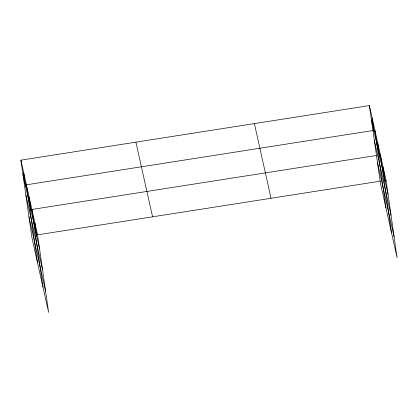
<?xml version="1.0" encoding="UTF-8"?>
<svg xmlns="http://www.w3.org/2000/svg" width="418" height="418" viewBox="0 0 418 418"><rect width="100%" height="100%" fill="white"/><g stroke="black" fill="none" stroke-linecap="round" stroke-linejoin="round"><path stroke-width="0.63" d="M20.9 160.167L37.578 234.843L48.619 312.424L31.94 237.748L20.9 160.167L369.381 105.576L386.06 180.252L397.1 257.833L380.422 183.157L369.381 105.576M376.555 155.465L31.904 209.455L42.95 287.035M379.11 155.062L380.39 154.864L391.431 232.439M37.578 234.843L380.307 181.156M384.779 180.456L386.06 180.252M371.377 119.6L388.056 194.276M374.366 140.573L391.039 215.249M377.438 162.184L394.117 236.86M254.384 123.592L271.057 198.268M135.897 142.151L152.575 216.827M22.896 174.191L39.574 248.867M25.879 195.164L42.558 269.84M28.957 216.775L45.63 291.45M383.222 167.561L385.218 181.579M377.637 142.543L379.633 156.562M385.929 207.798L374.889 130.223L26.402 184.813L37.442 262.389M372.135 117.897L374.131 131.921M34.741 222.151L36.737 236.17M29.155 197.134L31.151 211.153M23.654 172.488L25.65 186.512"/></g></svg>
